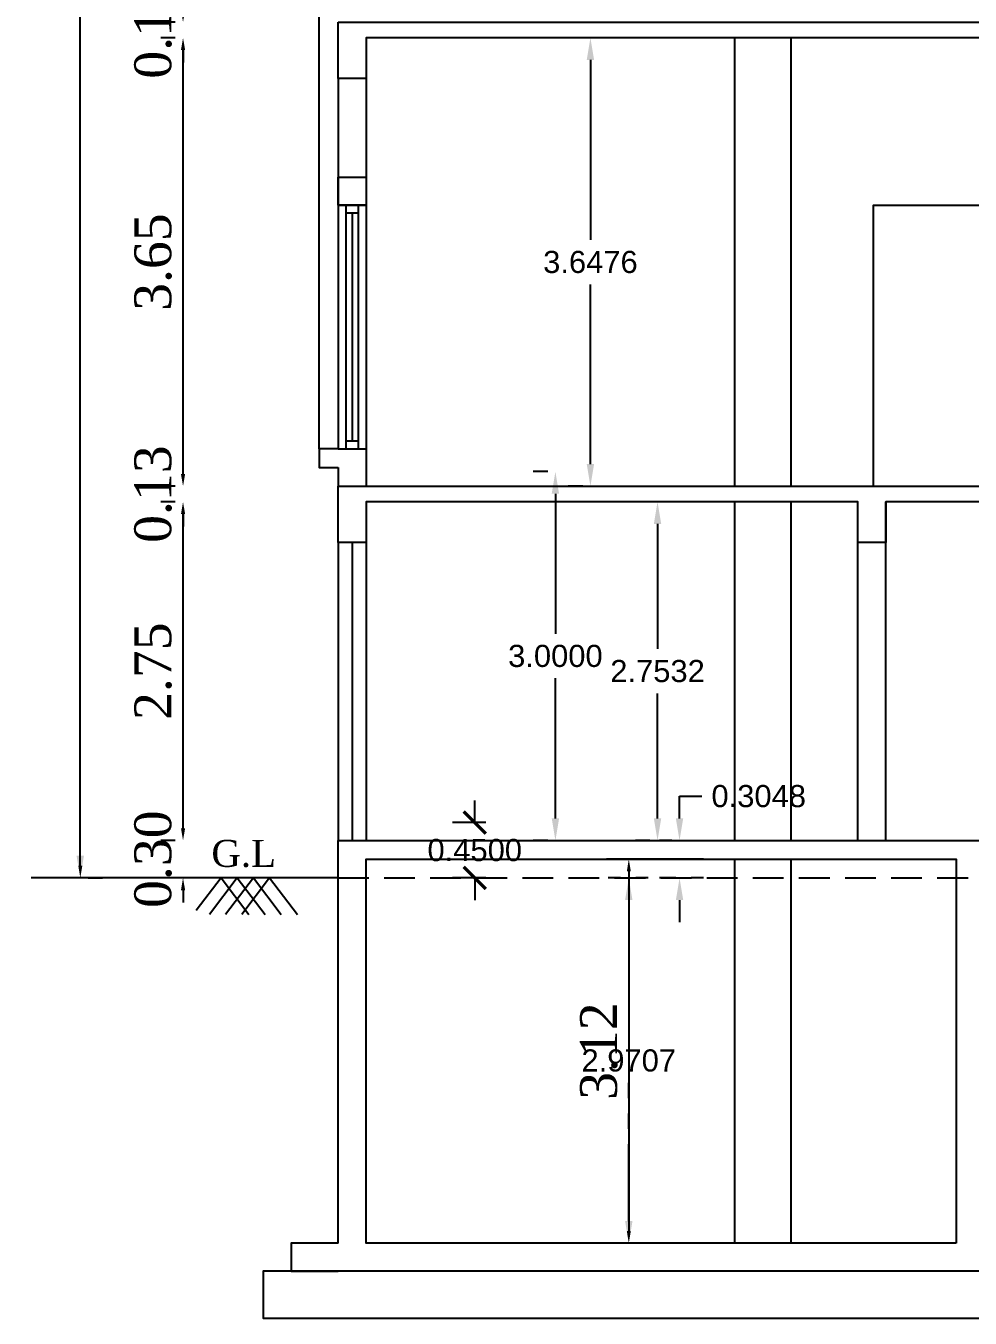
# Model space of a CAD drawing. Header units: metres. Extents: x 3104 to 3209, y 1082 to 1212.
# Drawn here: x 3161.35 to 3169.03, y 1175.86 to 1186.37 of the extents above; entities that cross this region are included whole.
import ezdxf

# ---------------------------------------------------------------- set-up
doc = ezdxf.new("R2010")
doc.units = ezdxf.units.M
for name, pattern in [('DOT2', [0.125, 0, -0.125]), ('HIDDEN', [0.375, 0.25, -0.125]), ('PHANTOM2', [1.25, 0.625, -0.125, 0.125, -0.125, 0.125, -0.125])]:
    doc.linetypes.add(name, pattern=pattern)
doc.layers.get('Defpoints').update_dxf_attribs({"lineweight": 0})
for name, color, linetype in [('BLK_1_BASEMENT_-1_BLDG_FOOTPRINT', 1, 'Continuous'), ('BLK_1_FLR_0_REGULAR_ROOM_1', 2, 'Continuous'), ('BLK_1_FLR_1_REGULAR_ROOM_1', 2, 'Continuous'), ('BLK_1_HT_OF_BLDG', 5, 'Continuous'), ('BLK_1_PLINTH_HEIGHT', 7, 'Continuous')]:
    doc.layers.add(name, color=color, linetype=linetype)
doc.layers.add('ELECTRICAL_ROOM', color=4, linetype='Continuous', lineweight=5)
doc.styles.add('ANAND', font='times.ttf')
doc.styles.get("Standard").update_dxf_attribs({"font": 'arial.ttf'})
doc.styles.add('t15', font='times.ttf')
doc.dimstyles.new('Copy of V1', dxfattribs={"dimtxt": 0.3, "dimasz": 0.1, "dimexe": 0.18, "dimexo": 0.0625, "dimgap": 0.09, "dimtad": 1, "dimzin": 0, "dimdsep": 46, "dimtxsty": 'ANAND', "dimcen": 0.09, "dimadec": 0, "dimazin": 0, "dimtfac": 1, "dimtix": 1, "dimtofl": 0, "dimtmove": 2, "dimatfit": 0, "dimfxl": 0, "dimtolj": 1, "dimtzin": 0, "dimarcsym": 0})
doc.dimstyles.get("Standard").update_dxf_attribs({"dimtxt": 0.18, "dimasz": 0.18, "dimexe": 0.18, "dimexo": 0.0625, "dimgap": 0.09, "dimtad": 0, "dimtih": 1, "dimtoh": 1, "dimdec": 4, "dimzin": 0, "dimdsep": 46, "dimtxsty": 'Standard', "dimcen": 0.09, "dimadec": 0, "dimazin": 0, "dimtfac": 1, "dimtdec": 4, "dimtofl": 0, "dimtmove": 0, "dimatfit": 3, "dimfxl": 0, "dimtolj": 1, "dimtzin": 0, "dimarcsym": 0})
doc.dimstyles.new('STANDARD$0', dxfattribs={"dimtxt": 7, "dimasz": 3, "dimexe": 3, "dimexo": 1, "dimgap": 1.5, "dimtad": 1, "dimdec": 1, "dimzin": 1, "dimdsep": 46, "dimlunit": 4, "dimtxsty": 'Standard', "dimblk": 'OBLIQUE', "dimcen": 0.09375, "dimdle": 1, "dimclrd": 8, "dimclre": 8, "dimclrt": 7, "dimadec": 1, "dimazin": 0, "dimtfac": 1, "dimtdec": 1, "dimtix": 1, "dimtmove": 2, "dimatfit": 3, "dimldrblk": 'ARCHTICK', "dimfxl": 0, "dimfrac": 2, "dimtolj": 1, "dimtzin": 0, "dimarcsym": 0})

# ---------------------------------------------------------------- blocks, each defined once
blk = doc.blocks.new('*D66')
at = {"color": 0, "lineweight": -2}
for p, q in [((3166.857, 1179.596), (3166.07, 1179.596)), ((3166.25, 1179.496), (3166.25, 1176.573)), ((3166.857, 1176.473), (3166.07, 1176.473))]:
    blk.add_line(p, q, dxfattribs=at)
at = {"color": 0}
for points in [[(3166.234, 1179.496), (3166.267, 1179.496), (3166.25, 1179.596)], [(3166.234, 1176.573), (3166.267, 1176.573), (3166.25, 1176.473)]]:
    blk.add_solid(points, dxfattribs=at)
at = {"layer": 'Defpoints', "color": 0}
for p in [(3166.92, 1179.596), (3166.25, 1176.473), (3166.92, 1176.473)]:
    blk.add_point(p, dxfattribs=at)
at = {"color": 0, "insert": (3166.007, 1178.035), "char_height": 0.3, "attachment_point": 5, "rotation": 90, "style": 'ANAND'}
blk.add_mtext('\\A1;3.12', dxfattribs=at)
blk = doc.blocks.new('*D158')
at = {"color": 0, "lineweight": -2}
for p, q in [((3162.624, 1179.848), (3162.624, 1179.948)), ((3162.561, 1179.748), (3162.444, 1179.748)), ((3163.354, 1179.444), (3162.444, 1179.444)), ((3162.624, 1179.344), (3162.624, 1179.244))]:
    blk.add_line(p, q, dxfattribs=at)
at = {"color": 0}
for points in [[(3162.607, 1179.848), (3162.641, 1179.848), (3162.624, 1179.748)], [(3162.607, 1179.344), (3162.641, 1179.344), (3162.624, 1179.444)]]:
    blk.add_solid(points, dxfattribs=at)
at = {"layer": 'Defpoints', "color": 0}
for p in [(3162.624, 1179.748), (3162.624, 1179.748), (3163.417, 1179.444)]:
    blk.add_point(p, dxfattribs=at)
at = {"color": 0, "insert": (3162.381, 1179.596), "char_height": 0.3, "attachment_point": 5, "rotation": 90, "style": 'ANAND'}
blk.add_mtext('\\A1;0.30', dxfattribs=at)
blk = doc.blocks.new('*D67')
at = {"color": 0, "lineweight": -2}
for p, q in [((3162.561, 1182.502), (3162.444, 1182.502)), ((3162.624, 1179.848), (3162.624, 1182.402)), ((3162.561, 1179.748), (3162.444, 1179.748))]:
    blk.add_line(p, q, dxfattribs=at)
at = {"color": 0}
for points in [[(3162.607, 1182.402), (3162.641, 1182.402), (3162.624, 1182.502)], [(3162.607, 1179.848), (3162.641, 1179.848), (3162.624, 1179.748)]]:
    blk.add_solid(points, dxfattribs=at)
at = {"layer": 'Defpoints', "color": 0}
for p in [(3162.624, 1182.502), (3162.624, 1182.502), (3162.624, 1179.748)]:
    blk.add_point(p, dxfattribs=at)
at = {"color": 0, "insert": (3162.381, 1181.125), "char_height": 0.3, "attachment_point": 5, "rotation": 90, "style": 'ANAND'}
blk.add_mtext('\\A1;2.75', dxfattribs=at)
blk = doc.blocks.new('*D68')
at = {"color": 0, "lineweight": -2}
for p, q in [((3162.624, 1182.729), (3162.624, 1182.829)), ((3162.561, 1182.629), (3162.444, 1182.629)), ((3162.561, 1182.502), (3162.444, 1182.502)), ((3162.624, 1182.402), (3162.624, 1182.302))]:
    blk.add_line(p, q, dxfattribs=at)
at = {"color": 0}
for points in [[(3162.607, 1182.729), (3162.641, 1182.729), (3162.624, 1182.629)], [(3162.607, 1182.402), (3162.641, 1182.402), (3162.624, 1182.502)]]:
    blk.add_solid(points, dxfattribs=at)
at = {"layer": 'Defpoints', "color": 0}
for p in [(3162.624, 1182.629), (3162.624, 1182.629), (3162.624, 1182.502)]:
    blk.add_point(p, dxfattribs=at)
at = {"color": 0, "insert": (3162.381, 1182.565), "char_height": 0.3, "attachment_point": 5, "rotation": 90, "style": 'ANAND'}
blk.add_mtext('\\A1;0.13', dxfattribs=at)
blk = doc.blocks.new('*D69')
at = {"color": 0, "lineweight": -2}
for p, q in [((3162.561, 1186.276), (3162.444, 1186.276)), ((3162.624, 1182.729), (3162.624, 1186.176)), ((3162.561, 1182.629), (3162.444, 1182.629))]:
    blk.add_line(p, q, dxfattribs=at)
at = {"color": 0}
for points in [[(3162.607, 1186.176), (3162.641, 1186.176), (3162.624, 1186.276)], [(3162.607, 1182.729), (3162.641, 1182.729), (3162.624, 1182.629)]]:
    blk.add_solid(points, dxfattribs=at)
at = {"layer": 'Defpoints', "color": 0}
for p in [(3162.624, 1186.276), (3162.624, 1186.276), (3162.624, 1182.629)]:
    blk.add_point(p, dxfattribs=at)
at = {"color": 0, "insert": (3162.381, 1184.452), "char_height": 0.3, "attachment_point": 5, "rotation": 90, "style": 'ANAND'}
blk.add_mtext('\\A1;3.65', dxfattribs=at)
blk = doc.blocks.new('*D70')
at = {"color": 0, "lineweight": -2}
for p, q in [((3162.624, 1186.503), (3162.624, 1186.603)), ((3162.561, 1186.403), (3162.444, 1186.403)), ((3162.561, 1186.276), (3162.444, 1186.276)), ((3162.624, 1186.176), (3162.624, 1186.076))]:
    blk.add_line(p, q, dxfattribs=at)
at = {"color": 0}
for points in [[(3162.607, 1186.503), (3162.641, 1186.503), (3162.624, 1186.403)], [(3162.607, 1186.176), (3162.641, 1186.176), (3162.624, 1186.276)]]:
    blk.add_solid(points, dxfattribs=at)
at = {"layer": 'Defpoints', "color": 0}
for p in [(3162.624, 1186.403), (3162.624, 1186.403), (3162.624, 1186.276)]:
    blk.add_point(p, dxfattribs=at)
at = {"color": 0, "insert": (3162.381, 1186.34), "char_height": 0.3, "attachment_point": 5, "rotation": 90, "style": 'ANAND'}
blk.add_mtext('\\A1;0.13', dxfattribs=at)
blk = doc.blocks.new('*D83')
at = {"color": 0, "lineweight": -2}
for p, q in [((3161.964, 1197.528), (3161.608, 1197.528)), ((3161.788, 1179.544), (3161.788, 1197.428)), ((3161.851, 1179.444), (3161.968, 1179.444))]:
    blk.add_line(p, q, dxfattribs=at)
at = {"color": 0}
for points in [[(3161.772, 1197.428), (3161.805, 1197.428), (3161.788, 1197.528)], [(3161.772, 1179.544), (3161.805, 1179.544), (3161.788, 1179.444)]]:
    blk.add_solid(points, dxfattribs=at)
at = {"layer": 'Defpoints', "color": 0}
for p in [(3161.788, 1197.528), (3162.027, 1197.528), (3161.788, 1179.444)]:
    blk.add_point(p, dxfattribs=at)
at = {"color": 0, "insert": (3161.545, 1188.486), "char_height": 0.3, "attachment_point": 5, "rotation": 90, "style": 'ANAND'}
blk.add_mtext('\\A1;18.08', dxfattribs=at)
blk = doc.blocks.new('*D128')
at = {"layer": 'BLK_1_BASEMENT_-1_BLDG_FOOTPRINT', "color": 0, "linetype": 'DOT2', "lineweight": -2}
for p, q in [((3166.857, 1179.444), (3166.07, 1179.444)), ((3166.857, 1176.473), (3166.07, 1176.473))]:
    blk.add_line(p, q, dxfattribs=at)
at = {"layer": 'BLK_1_BASEMENT_-1_BLDG_FOOTPRINT', "color": 0, "linetype": 'PHANTOM2', "lineweight": -2}
for p, q in [((3166.25, 1179.264), (3166.25, 1178.14)), ((3166.25, 1176.653), (3166.25, 1177.776))]:
    blk.add_line(p, q, dxfattribs=at)
at = {"layer": 'BLK_1_BASEMENT_-1_BLDG_FOOTPRINT', "color": 0}
for points in [[(3166.22, 1179.264), (3166.28, 1179.264), (3166.25, 1179.444)], [(3166.22, 1176.653), (3166.28, 1176.653), (3166.25, 1176.473)]]:
    blk.add_solid(points, dxfattribs=at)
at = {"layer": 'Defpoints', "color": 0}
for p in [(3166.92, 1179.444), (3166.25, 1176.473), (3166.92, 1176.473)]:
    blk.add_point(p, dxfattribs=at)
at = {"layer": 'BLK_1_BASEMENT_-1_BLDG_FOOTPRINT', "color": 0, "insert": (3166.25, 1177.958), "char_height": 0.18, "attachment_point": 5}
blk.add_mtext('\\A1;2.9707', dxfattribs=at)
blk = doc.blocks.new('*D168')
at = {"color": 0, "lineweight": -2}
for p, q in [((3162.624, 1179.848), (3162.624, 1179.948)), ((3162.561, 1179.748), (3162.444, 1179.748)), ((3163.354, 1179.444), (3162.444, 1179.444)), ((3162.624, 1179.344), (3162.624, 1179.244))]:
    blk.add_line(p, q, dxfattribs=at)
at = {"color": 0}
for points in [[(3162.607, 1179.848), (3162.641, 1179.848), (3162.624, 1179.748)], [(3162.607, 1179.344), (3162.641, 1179.344), (3162.624, 1179.444)]]:
    blk.add_solid(points, dxfattribs=at)
at = {"layer": 'Defpoints', "color": 0}
for p in [(3162.624, 1179.748), (3162.624, 1179.748), (3163.417, 1179.444)]:
    blk.add_point(p, dxfattribs=at)
at = {"color": 0, "insert": (3162.381, 1179.596), "char_height": 0.3, "attachment_point": 5, "rotation": 90, "style": 'ANAND'}
blk.add_mtext('\\A1;0.30', dxfattribs=at)
blk = doc.blocks.new('*D129')
at = {"color": 0, "lineweight": -2}
for p, q in [((3162.561, 1182.502), (3162.444, 1182.502)), ((3162.624, 1179.848), (3162.624, 1182.402)), ((3162.561, 1179.748), (3162.444, 1179.748))]:
    blk.add_line(p, q, dxfattribs=at)
at = {"color": 0}
for points in [[(3162.607, 1182.402), (3162.641, 1182.402), (3162.624, 1182.502)], [(3162.607, 1179.848), (3162.641, 1179.848), (3162.624, 1179.748)]]:
    blk.add_solid(points, dxfattribs=at)
at = {"layer": 'Defpoints', "color": 0}
for p in [(3162.624, 1182.502), (3162.624, 1182.502), (3162.624, 1179.748)]:
    blk.add_point(p, dxfattribs=at)
at = {"color": 0, "insert": (3162.381, 1181.125), "char_height": 0.3, "attachment_point": 5, "rotation": 90, "style": 'ANAND'}
blk.add_mtext('\\A1;2.75', dxfattribs=at)
blk = doc.blocks.new('*D130')
at = {"color": 0, "lineweight": -2}
for p, q in [((3162.624, 1182.729), (3162.624, 1182.829)), ((3162.561, 1182.629), (3162.444, 1182.629)), ((3162.561, 1182.502), (3162.444, 1182.502)), ((3162.624, 1182.402), (3162.624, 1182.302))]:
    blk.add_line(p, q, dxfattribs=at)
at = {"color": 0}
for points in [[(3162.607, 1182.729), (3162.641, 1182.729), (3162.624, 1182.629)], [(3162.607, 1182.402), (3162.641, 1182.402), (3162.624, 1182.502)]]:
    blk.add_solid(points, dxfattribs=at)
at = {"layer": 'Defpoints', "color": 0}
for p in [(3162.624, 1182.629), (3162.624, 1182.629), (3162.624, 1182.502)]:
    blk.add_point(p, dxfattribs=at)
at = {"color": 0, "insert": (3162.381, 1182.565), "char_height": 0.3, "attachment_point": 5, "rotation": 90, "style": 'ANAND'}
blk.add_mtext('\\A1;0.13', dxfattribs=at)
blk = doc.blocks.new('*D131')
at = {"color": 0, "lineweight": -2}
for p, q in [((3162.561, 1186.276), (3162.444, 1186.276)), ((3162.624, 1182.729), (3162.624, 1186.176)), ((3162.561, 1182.629), (3162.444, 1182.629))]:
    blk.add_line(p, q, dxfattribs=at)
at = {"color": 0}
for points in [[(3162.607, 1186.176), (3162.641, 1186.176), (3162.624, 1186.276)], [(3162.607, 1182.729), (3162.641, 1182.729), (3162.624, 1182.629)]]:
    blk.add_solid(points, dxfattribs=at)
at = {"layer": 'Defpoints', "color": 0}
for p in [(3162.624, 1186.276), (3162.624, 1186.276), (3162.624, 1182.629)]:
    blk.add_point(p, dxfattribs=at)
at = {"color": 0, "insert": (3162.381, 1184.452), "char_height": 0.3, "attachment_point": 5, "rotation": 90, "style": 'ANAND'}
blk.add_mtext('\\A1;3.65', dxfattribs=at)
blk = doc.blocks.new('*D132')
at = {"color": 0, "lineweight": -2}
for p, q in [((3162.624, 1186.503), (3162.624, 1186.603)), ((3162.561, 1186.403), (3162.444, 1186.403)), ((3162.561, 1186.276), (3162.444, 1186.276)), ((3162.624, 1186.176), (3162.624, 1186.076))]:
    blk.add_line(p, q, dxfattribs=at)
at = {"color": 0}
for points in [[(3162.607, 1186.503), (3162.641, 1186.503), (3162.624, 1186.403)], [(3162.607, 1186.176), (3162.641, 1186.176), (3162.624, 1186.276)]]:
    blk.add_solid(points, dxfattribs=at)
at = {"layer": 'Defpoints', "color": 0}
for p in [(3162.624, 1186.403), (3162.624, 1186.403), (3162.624, 1186.276)]:
    blk.add_point(p, dxfattribs=at)
at = {"color": 0, "insert": (3162.381, 1186.34), "char_height": 0.3, "attachment_point": 5, "rotation": 90, "style": 'ANAND'}
blk.add_mtext('\\A1;0.13', dxfattribs=at)
blk = doc.blocks.new('*D139')
at = {"layer": 'BLK_1_HT_OF_BLDG', "color": 0, "lineweight": -2}
for p, q in [((3161.964, 1197.528), (3161.608, 1197.528)), ((3161.788, 1197.348), (3161.788, 1188.668)), ((3161.788, 1179.624), (3161.788, 1188.304)), ((3161.726, 1179.444), (3161.608, 1179.444))]:
    blk.add_line(p, q, dxfattribs=at)
at = {"layer": 'BLK_1_HT_OF_BLDG', "color": 0}
for points in [[(3161.758, 1197.348), (3161.818, 1197.348), (3161.788, 1197.528)], [(3161.758, 1179.624), (3161.818, 1179.624), (3161.788, 1179.444)]]:
    blk.add_solid(points, dxfattribs=at)
at = {"layer": 'Defpoints', "color": 0}
for p in [(3161.788, 1197.528), (3162.027, 1197.528), (3161.788, 1179.444)]:
    blk.add_point(p, dxfattribs=at)
at = {"layer": 'BLK_1_HT_OF_BLDG', "color": 0, "insert": (3161.788, 1188.486), "char_height": 0.18, "attachment_point": 5}
blk.add_mtext('\\A1;18.0848', dxfattribs=at)
blk = doc.blocks.new('*D140')
at = {"layer": 'BLK_1_FLR_0_REGULAR_ROOM_1', "color": 0, "lineweight": -2}
for p, q in [((3165.591, 1182.748), (3165.473, 1182.748)), ((3165.653, 1182.568), (3165.653, 1181.43)), ((3165.653, 1179.928), (3165.653, 1181.067)), ((3165.591, 1179.748), (3165.473, 1179.748))]:
    blk.add_line(p, q, dxfattribs=at)
at = {"layer": 'BLK_1_FLR_0_REGULAR_ROOM_1', "color": 0}
for points in [[(3165.623, 1182.568), (3165.683, 1182.568), (3165.653, 1182.748)], [(3165.623, 1179.928), (3165.683, 1179.928), (3165.653, 1179.748)]]:
    blk.add_solid(points, dxfattribs=at)
at = {"layer": 'Defpoints', "color": 0}
for p in [(3165.653, 1182.748), (3165.653, 1182.748), (3165.653, 1179.748)]:
    blk.add_point(p, dxfattribs=at)
at = {"layer": 'BLK_1_FLR_0_REGULAR_ROOM_1', "color": 0, "insert": (3165.653, 1181.248), "char_height": 0.18, "attachment_point": 5}
blk.add_mtext('\\A1;3.0000', dxfattribs=at)
blk = doc.blocks.new('*D141')
at = {"layer": 'BLK_1_FLR_1_REGULAR_ROOM_1', "color": 0, "lineweight": -2}
for p, q in [((3165.875, 1186.276), (3165.758, 1186.276)), ((3165.938, 1186.096), (3165.938, 1184.634)), ((3165.938, 1182.809), (3165.938, 1184.271)), ((3165.875, 1182.629), (3165.758, 1182.629))]:
    blk.add_line(p, q, dxfattribs=at)
at = {"layer": 'BLK_1_FLR_1_REGULAR_ROOM_1', "color": 0}
for points in [[(3165.908, 1186.096), (3165.968, 1186.096), (3165.938, 1186.276)], [(3165.908, 1182.809), (3165.968, 1182.809), (3165.938, 1182.629)]]:
    blk.add_solid(points, dxfattribs=at)
at = {"layer": 'Defpoints', "color": 0}
for p in [(3165.938, 1186.276), (3165.938, 1186.276), (3165.938, 1182.629)]:
    blk.add_point(p, dxfattribs=at)
at = {"layer": 'BLK_1_FLR_1_REGULAR_ROOM_1', "color": 0, "insert": (3165.938, 1184.452), "char_height": 0.18, "attachment_point": 5}
blk.add_mtext('\\A1;3.6476', dxfattribs=at)
blk = doc.blocks.new('*D143')
at = {"layer": 'BLK_1_BASEMENT_-1_BLDG_FOOTPRINT', "color": 0, "linetype": 'PHANTOM2', "lineweight": -2}
for p, q in [((3166.663, 1179.928), (3166.663, 1180.108)), ((3166.663, 1180.108), (3166.843, 1180.108)), ((3166.663, 1179.264), (3166.663, 1179.084))]:
    blk.add_line(p, q, dxfattribs=at)
at = {"layer": 'BLK_1_BASEMENT_-1_BLDG_FOOTPRINT', "color": 0, "linetype": 'DOT2', "lineweight": -2}
for p, q in [((3166.601, 1179.748), (3166.483, 1179.748)), ((3166.601, 1179.444), (3166.483, 1179.444))]:
    blk.add_line(p, q, dxfattribs=at)
at = {"layer": 'BLK_1_BASEMENT_-1_BLDG_FOOTPRINT', "color": 0}
for points in [[(3166.633, 1179.928), (3166.693, 1179.928), (3166.663, 1179.748)], [(3166.633, 1179.264), (3166.693, 1179.264), (3166.663, 1179.444)]]:
    blk.add_solid(points, dxfattribs=at)
at = {"layer": 'Defpoints', "color": 0}
for p in [(3166.663, 1179.748), (3166.663, 1179.748), (3166.663, 1179.444)]:
    blk.add_point(p, dxfattribs=at)
at = {"layer": 'BLK_1_BASEMENT_-1_BLDG_FOOTPRINT', "color": 0, "insert": (3167.307, 1180.108), "char_height": 0.18, "attachment_point": 5}
blk.add_mtext('\\A1;0.3048', dxfattribs=at)
blk = doc.blocks.new('_ArchTick')
at = {"color": 0, "linetype": 'ByBlock', "const_width": 0.15}
blk.add_lwpolyline([(-0.5, -0.5), (0.5, 0.5)], dxfattribs=at)
blk = doc.blocks.new('*D149')
at = {"layer": 'BLK_1_PLINTH_HEIGHT', "color": 0, "linetype": 'ByBlock', "lineweight": -2}
for p, q in [((3164.997, 1179.894), (3164.997, 1180.074)), ((3165.087, 1179.894), (3164.817, 1179.894)), ((3165.087, 1179.444), (3164.817, 1179.444)), ((3164.997, 1179.444), (3164.997, 1179.264))]:
    blk.add_line(p, q, dxfattribs=at)
at = {"layer": 'Defpoints', "color": 0, "linetype": 'ByBlock'}
for p in [(3164.997, 1179.894), (3165.15, 1179.894), (3165.15, 1179.444)]:
    blk.add_point(p, dxfattribs=at)
at = {"layer": 'BLK_1_PLINTH_HEIGHT', "color": 0, "linetype": 'ByBlock', "lineweight": -2, "xscale": 0.18, "yscale": 0.18, "zscale": 0.18}
for p, rotation in [((3164.997, 1179.894), 270), ((3164.997, 1179.444), 90)]:
    blk.add_blockref('_ArchTick', p, dxfattribs=dict(at, rotation=rotation))
at = {"layer": 'BLK_1_PLINTH_HEIGHT', "color": 0, "linetype": 'ByBlock', "insert": (3164.997, 1179.669), "char_height": 0.18, "attachment_point": 5}
blk.add_mtext('\\A1;0.4500', dxfattribs=at)
blk = doc.blocks.new('*D150')
at = {"layer": 'Defpoints', "color": 0}
for p in [(3166.484, 1182.502), (3166.484, 1182.502), (3166.484, 1179.748)]:
    blk.add_point(p, dxfattribs=at)
at = {"layer": 'ELECTRICAL_ROOM', "color": 0, "lineweight": -2}
for p, q in [((3166.421, 1182.502), (3166.304, 1182.502)), ((3166.484, 1182.322), (3166.484, 1181.307)), ((3166.484, 1179.928), (3166.484, 1180.943)), ((3166.421, 1179.748), (3166.304, 1179.748))]:
    blk.add_line(p, q, dxfattribs=at)
at = {"layer": 'ELECTRICAL_ROOM', "color": 0}
for points in [[(3166.454, 1182.322), (3166.514, 1182.322), (3166.484, 1182.502)], [(3166.454, 1179.928), (3166.514, 1179.928), (3166.484, 1179.748)]]:
    blk.add_solid(points, dxfattribs=at)
at = {"layer": 'ELECTRICAL_ROOM', "color": 0, "insert": (3166.484, 1181.125), "char_height": 0.18, "attachment_point": 5}
blk.add_mtext('\\A1;2.7532', dxfattribs=at)

msp = doc.modelspace()

# ---------------------------------------------------------------- linework, layer by layer
at = {"ltscale": 5}
msp.add_line((3163.73225, 1182.93348), (3163.73225, 1196.10608), dxfattribs=at)
msp.add_line((3163.73225, 1182.93348), (3163.73225, 1196.10608), dxfattribs=at)
for p, q in [((3167.11325, 1182.62868), (3167.11325, 1186.27628)), ((3167.11325, 1182.62868), (3167.11325, 1186.27628)), ((3167.57045, 1182.62868), (3167.57045, 1186.27628)), ((3167.57045, 1182.62868), (3167.57045, 1186.27628)), ((3163.88465, 1185.94608), (3163.88465, 1184.91468)), ((3163.88465, 1185.94608), (3163.88465, 1184.91468)), ((3164.11325, 1185.94608), (3164.11325, 1184.91468)), ((3164.11325, 1185.94608), (3164.11325, 1184.91468)), ((3163.88465, 1185.14328), (3164.11325, 1185.14328)), ((3163.88465, 1185.14328), (3164.11325, 1185.14328)), ((3163.88465, 1185.14328), (3164.11325, 1185.14328)), ((3163.88465, 1185.14328), (3164.11325, 1185.14328)), ((3163.88462, 1184.91468), (3163.88462, 1182.93348)), ((3163.88462, 1184.91468), (3163.88462, 1182.93348)), ((3163.88462, 1184.91468), (3163.88462, 1182.93348)), ((3163.88462, 1184.91468), (3163.88462, 1182.93348)), ((3163.88465, 1184.91468), (3164.11325, 1184.91468)), ((3163.88465, 1184.91468), (3164.11325, 1184.91468)), ((3163.88465, 1184.91468), (3164.11325, 1184.91468)), ((3163.88465, 1184.91468), (3164.11325, 1184.91468)), ((3163.94812, 1184.91468), (3163.94812, 1184.85118)), ((3163.94812, 1184.91468), (3163.94812, 1184.85118)), ((3163.94812, 1184.91468), (3163.94812, 1184.85118)), ((3163.94812, 1184.91468), (3163.94812, 1184.85118)), ((3164.04972, 1184.91468), (3164.04972, 1184.85118)), ((3164.04972, 1184.91468), (3164.04972, 1184.85118)), ((3164.04972, 1184.91468), (3164.04972, 1184.85118)), ((3164.04972, 1184.91468), (3164.04972, 1184.85118)), ((3164.11322, 1184.91468), (3164.11322, 1182.93348)), ((3164.11322, 1184.91468), (3164.11322, 1182.93348)), ((3164.11322, 1184.91468), (3164.11322, 1182.93348)), ((3164.11322, 1184.91468), (3164.11322, 1182.93348)), ((3163.94812, 1184.85118), (3163.94812, 1182.99698)), ((3163.94812, 1184.85118), (3164.04972, 1184.85118)), ((3163.94812, 1184.85118), (3163.94812, 1182.99698)), ((3163.94812, 1184.85118), (3164.04972, 1184.85118)), ((3163.94812, 1184.85118), (3163.94812, 1182.99698)), ((3163.94812, 1184.85118), (3164.04972, 1184.85118)), ((3163.94812, 1184.85118), (3163.94812, 1182.99698)), ((3163.94812, 1184.85118), (3164.04972, 1184.85118)), ((3163.99892, 1184.85118), (3163.99892, 1182.99698)), ((3163.99892, 1184.85118), (3163.99892, 1182.99698)), ((3163.99892, 1184.85118), (3163.99892, 1182.99698)), ((3163.99892, 1184.85118), (3163.99892, 1182.99698)), ((3164.04972, 1184.85118), (3164.04972, 1182.99698)), ((3164.04972, 1184.85118), (3164.04972, 1182.99698)), ((3164.04972, 1184.85118), (3164.04972, 1182.99698)), ((3164.04972, 1184.85118), (3164.04972, 1182.99698)), ((3163.94812, 1182.99698), (3163.94812, 1182.93348)), ((3163.94812, 1182.99698), (3164.04972, 1182.99698)), ((3163.94812, 1182.99698), (3163.94812, 1182.93348)), ((3163.94812, 1182.99698), (3164.04972, 1182.99698)), ((3163.94812, 1182.99698), (3163.94812, 1182.93348)), ((3163.94812, 1182.99698), (3164.04972, 1182.99698)), ((3163.94812, 1182.99698), (3163.94812, 1182.93348)), ((3163.94812, 1182.99698), (3164.04972, 1182.99698)), ((3164.04972, 1182.99698), (3164.04972, 1182.93348)), ((3164.04972, 1182.99698), (3164.04972, 1182.93348)), ((3164.04972, 1182.99698), (3164.04972, 1182.93348)), ((3164.04972, 1182.99698), (3164.04972, 1182.93348)), ((3163.88465, 1182.93348), (3164.11325, 1182.93348)), ((3163.88465, 1182.93348), (3164.11325, 1182.93348)), ((3163.88465, 1182.93348), (3164.11325, 1182.93348)), ((3163.88465, 1182.93348), (3164.11325, 1182.93348)), ((3164.11325, 1182.93348), (3164.11325, 1182.62868)), ((3164.11325, 1182.93348), (3164.11325, 1182.62868)), ((3163.88465, 1182.78108), (3163.88465, 1182.62868)), ((3163.88465, 1182.78108), (3163.88465, 1182.62868)), ((3167.11325, 1179.74848), (3167.11325, 1182.50168)), ((3167.11325, 1179.74848), (3167.11325, 1182.50168)), ((3167.57045, 1179.74848), (3167.57045, 1182.50168)), ((3167.57045, 1179.74848), (3167.57045, 1182.50168)), ((3168.11325, 1179.74848), (3168.11325, 1182.50168)), ((3168.11325, 1179.74848), (3168.11325, 1182.50168)), ((3168.34185, 1179.74848), (3168.34185, 1182.50168)), ((3168.34185, 1179.74848), (3168.34185, 1182.50168)), ((3163.88465, 1182.17148), (3163.88465, 1179.74848)), ((3163.88465, 1182.17148), (3163.88465, 1179.74848)), ((3163.99895, 1182.17148), (3163.99895, 1179.74848)), ((3163.99895, 1182.17148), (3163.99895, 1179.74848)), ((3164.11325, 1182.17148), (3164.11325, 1179.74848)), ((3164.11325, 1182.17148), (3164.11325, 1179.74848)), ((3163.88465, 1179.44368), (3163.88465, 1179.74848)), ((3163.88465, 1179.44368), (3163.88465, 1179.74848)), ((3167.11325, 1176.47294), (3167.11325, 1179.59608)), ((3167.11325, 1176.47294), (3167.11325, 1179.59608)), ((3167.57045, 1176.47294), (3167.57045, 1179.59608)), ((3167.57045, 1176.47294), (3167.57045, 1179.59608)), ((3163.88465, 1179.44368), (3161.38917, 1179.44368)), ((3163.88465, 1179.44368), (3161.38917, 1179.44368)), ((3162.93318, 1179.44368), (3162.73146, 1179.17997)), ((3162.93318, 1179.44368), (3162.73146, 1179.17997)), ((3163.06494, 1179.44368), (3162.83834, 1179.14745)), ((3163.06494, 1179.44368), (3162.83834, 1179.14745)), ((3162.93318, 1179.44368), (3163.15978, 1179.14745)), ((3162.93318, 1179.44368), (3163.15978, 1179.14745)), ((3163.1967, 1179.44368), (3162.9701, 1179.14745)), ((3163.1967, 1179.44368), (3162.9701, 1179.14745)), ((3163.06494, 1179.44368), (3163.29154, 1179.14745)), ((3163.06494, 1179.44368), (3163.29154, 1179.14745)), ((3163.32846, 1179.44368), (3163.10186, 1179.14745)), ((3163.32846, 1179.44368), (3163.10186, 1179.14745)), ((3163.1967, 1179.44368), (3163.4233, 1179.14745)), ((3163.1967, 1179.44368), (3163.4233, 1179.14745)), ((3163.32846, 1179.44368), (3163.55506, 1179.14745)), ((3163.32846, 1179.44368), (3163.55506, 1179.14745))]:
    msp.add_line(p, q)
at = {"linetype": 'HIDDEN'}
msp.add_line((3163.88465, 1179.44368), (3175.67025, 1179.44368), dxfattribs=at)
msp.add_line((3163.88465, 1179.44368), (3175.67025, 1179.44368), dxfattribs=at)
for points in [[(3163.88465, 1186.40328), (3175.67025, 1186.40328), (3175.67025, 1185.94608), (3175.44165, 1185.94608), (3175.44165, 1186.27628), (3167.69465, 1186.27628), (3167.69465, 1186.27628), (3167.46605, 1186.27628), (3167.46605, 1186.27628), (3164.11325, 1186.27628), (3164.11325, 1185.94608), (3163.88465, 1185.94608), (3163.88465, 1186.40328)], [(3163.88465, 1186.40328), (3175.67025, 1186.40328), (3175.67025, 1185.94608), (3175.44165, 1185.94608), (3175.44165, 1186.27628), (3167.69465, 1186.27628), (3167.69465, 1186.27628), (3167.46605, 1186.27628), (3167.46605, 1186.27628), (3164.11325, 1186.27628), (3164.11325, 1185.94608), (3163.88465, 1185.94608), (3163.88465, 1186.40328)], [(3163.88465, 1185.14328), (3164.11325, 1185.14328), (3164.11325, 1184.91468), (3163.88465, 1184.91468)], [(3163.88465, 1185.14328), (3164.11325, 1185.14328), (3164.11325, 1184.91468), (3163.88465, 1184.91468)], [(3163.88465, 1185.14328), (3164.11325, 1185.14328), (3164.11325, 1184.91468), (3163.88465, 1184.91468)], [(3163.88465, 1185.14328), (3164.11325, 1185.14328), (3164.11325, 1184.91468), (3163.88465, 1184.91468)], [(3163.88465, 1182.62868), (3175.67025, 1182.62868), (3175.67025, 1182.17148), (3175.44165, 1182.17148), (3175.44165, 1182.50168), (3168.34185, 1182.50168), (3168.34185, 1182.17148), (3168.11325, 1182.17148), (3168.11325, 1182.50168), (3164.11325, 1182.50168), (3164.11325, 1182.17148), (3163.88465, 1182.17148), (3163.88465, 1182.62868)], [(3163.88465, 1182.62868), (3175.67025, 1182.62868), (3175.67025, 1182.17148), (3175.44165, 1182.17148), (3175.44165, 1182.50168), (3168.34185, 1182.50168), (3168.34185, 1182.17148), (3168.11325, 1182.17148), (3168.11325, 1182.50168), (3164.11325, 1182.50168), (3164.11325, 1182.17148), (3163.88465, 1182.17148), (3163.88465, 1182.62868)], [(3169.14134, 1177.26669), (3169.14134, 1176.47294), (3170.33559, 1176.47294), (3170.33559, 1176.24434), (3163.27505, 1176.24434), (3163.27505, 1175.86334), (3170.5174, 1175.86334), (3171.53975, 1176.88569), (3176.23305, 1176.88569), (3176.23305, 1177.26669)], [(3169.14134, 1177.26669), (3169.14134, 1176.47294), (3170.33559, 1176.47294), (3170.33559, 1176.24434), (3163.27505, 1176.24434), (3163.27505, 1175.86334), (3170.5174, 1175.86334), (3171.53975, 1176.88569), (3176.23305, 1176.88569), (3176.23305, 1177.26669)]]:
    msp.add_lwpolyline(points, close=True)
for points in [[(3168.24075, 1182.62868), (3168.24075, 1184.91468), (3169.42185, 1184.91468), (3169.42185, 1182.62868)], [(3168.24075, 1182.62868), (3168.24075, 1184.91468), (3169.42185, 1184.91468), (3169.42185, 1182.62868)], [(3163.88465, 1182.93348), (3163.73225, 1182.93348), (3163.73225, 1182.78108), (3163.88465, 1182.78108)], [(3163.88465, 1182.93348), (3163.73225, 1182.93348), (3163.73225, 1182.78108), (3163.88465, 1182.78108)], [(3163.88465, 1182.93348), (3163.73225, 1182.93348), (3163.73225, 1182.78108), (3163.88465, 1182.78108)], [(3163.88465, 1182.93348), (3163.73225, 1182.93348), (3163.73225, 1182.78108), (3163.88465, 1182.78108)], [(3163.88465, 1176.47294), (3163.88465, 1179.74848), (3169.14134, 1179.74848), (3169.14134, 1177.49529)], [(3163.88465, 1176.47294), (3163.88465, 1179.74848), (3169.14134, 1179.74848), (3169.14134, 1177.49529)], [(3168.91274, 1176.47294), (3164.11325, 1176.47294), (3164.11325, 1179.59608), (3167.69465, 1179.59608)], [(3168.91274, 1176.47294), (3164.11325, 1176.47294), (3164.11325, 1179.59608), (3167.69465, 1179.59608)], [(3167.69465, 1179.59608), (3168.91274, 1179.59608), (3168.91274, 1176.47294)], [(3167.69465, 1179.59608), (3168.91274, 1179.59608), (3168.91274, 1176.47294)], [(3163.88465, 1176.47294), (3163.50365, 1176.47294), (3163.50365, 1176.24434), (3163.88465, 1176.24434)], [(3163.88465, 1176.47294), (3163.50365, 1176.47294), (3163.50365, 1176.24434), (3163.88465, 1176.24434)], [(3169.72599, 1176.24434), (3163.88465, 1176.24434)], [(3169.72599, 1176.24434), (3163.88465, 1176.24434)]]:
    msp.add_lwpolyline(points)

# ---------------------------------------------------------------- texts
at = {"style": 't15'}
msp.add_text('G.L', height=0.22, dxfattribs=at).set_placement((3162.85452, 1179.53304))
msp.add_text('G.L', height=0.22, dxfattribs=at).set_placement((3162.85452, 1179.53304))

# ---------------------------------------------------------------- dimensions: what is measured, and where the dimension line sits
for base, p1, p2, picture, middle in [((3161.78822, 1197.52848), (3161.78822, 1179.44368), (3162.02656, 1197.52848), '*D83', (3161.54519, 1188.48608)), ((3162.62395, 1186.40328), (3162.62395, 1186.27628), (3162.62395, 1186.40328), '*D70', (3162.38092, 1186.33978)), ((3162.62395, 1186.40328), (3162.62395, 1186.27628), (3162.62395, 1186.40328), '*D132', (3162.38092, 1186.33978)), ((3162.62395, 1186.27628), (3162.62395, 1182.62868), (3162.62395, 1186.27628), '*D69', (3162.38092, 1184.45248)), ((3162.62395, 1186.27628), (3162.62395, 1182.62868), (3162.62395, 1186.27628), '*D131', (3162.38092, 1184.45248)), ((3162.62395, 1182.62868), (3162.62395, 1182.50168), (3162.62395, 1182.62868), '*D68', (3162.38092, 1182.56518)), ((3162.62395, 1182.62868), (3162.62395, 1182.50168), (3162.62395, 1182.62868), '*D130', (3162.38092, 1182.56518)), ((3162.62395, 1182.50168), (3162.62395, 1179.74848), (3162.62395, 1182.50168), '*D67', (3162.38092, 1181.12508)), ((3162.62395, 1182.50168), (3162.62395, 1179.74848), (3162.62395, 1182.50168), '*D129', (3162.38092, 1181.12508)), ((3162.62395, 1179.74848), (3163.41682, 1179.44368), (3162.62395, 1179.74848), '*D158', (3162.38092, 1179.59608)), ((3162.62395, 1179.74848), (3163.41682, 1179.44368), (3162.62395, 1179.74848), '*D168', (3162.38092, 1179.59608)), ((3166.2502, 1176.47294), (3166.91962, 1179.59608), (3166.91962, 1176.47294), '*D66', (3166.00717, 1178.03451))]:
    dim = msp.add_linear_dim(base=base, p1=p1, p2=p2, angle=90, dimstyle='Copy of V1')
    dim.commit()
    dim.dimension.update_dxf_attribs({"geometry": picture, "text_midpoint": middle})
at = {"layer": 'BLK_1_BASEMENT_-1_BLDG_FOOTPRINT', "color": 2}
dim = msp.add_aligned_dim(p1=(3166.66328, 1179.44368), p2=(3166.66328, 1179.74848), distance=0, dimstyle='Standard', override={"dimfxl": 0, "dimarcsym": 2}, dxfattribs=at)
dim.commit()
dim.dimension.update_dxf_attribs({"geometry": '*D143', "text_midpoint": (3167.30709, 1180.10848)})
at = {"layer": 'BLK_1_BASEMENT_-1_BLDG_FOOTPRINT', "color": 1}
dim = msp.add_linear_dim(base=(3166.2502, 1176.47294), p1=(3166.91962, 1179.44368), p2=(3166.91962, 1176.47294), angle=90, dimstyle='Standard', override={"dimfxl": 0, "dimarcsym": 2}, dxfattribs=at)
dim.commit()
dim.dimension.update_dxf_attribs({"geometry": '*D128', "text_midpoint": (3166.2502, 1177.95831)})
at = {"layer": 'BLK_1_FLR_0_REGULAR_ROOM_1', "color": 2}
dim = msp.add_aligned_dim(p1=(3165.65342, 1179.74848), p2=(3165.65342, 1182.74848), distance=0, dimstyle='Standard', dxfattribs=at)
dim.commit()
dim.dimension.update_dxf_attribs({"geometry": '*D140', "text_midpoint": (3165.65342, 1181.24848)})
at = {"layer": 'BLK_1_FLR_1_REGULAR_ROOM_1', "color": 2}
dim = msp.add_aligned_dim(p1=(3165.93784, 1182.62868), p2=(3165.93784, 1186.27628), distance=0, dimstyle='Standard', override={"dimtmove": 1, "dimfxl": 5}, dxfattribs=at)
dim.commit()
dim.dimension.update_dxf_attribs({"geometry": '*D141', "text_midpoint": (3165.93784, 1184.45248)})
at = {"layer": 'BLK_1_HT_OF_BLDG'}
dim = msp.add_linear_dim(base=(3161.78822, 1197.52848), p1=(3161.78822, 1179.44368), p2=(3162.02656, 1197.52848), angle=90, dimstyle='Standard', dxfattribs=at)
dim.commit()
dim.dimension.update_dxf_attribs({"geometry": '*D139', "text_midpoint": (3161.78822, 1188.48608)})
at = {"layer": 'BLK_1_PLINTH_HEIGHT', "linetype": 'ByBlock'}
dim = msp.add_aligned_dim(p1=(3165.14991, 1179.44368), p2=(3165.14991, 1179.89368), distance=0.15296, dimstyle='STANDARD$0', override={"dimtxt": 0.18, "dimasz": 0.18, "dimexe": 0.18, "dimexo": 0.0625, "dimgap": 0.09, "dimtih": 1, "dimtoh": 1, "dimdec": 4, "dimzin": 0, "dimlunit": 2, "dimpost": '', "dimblk": 'ArchTick', "dimcen": 0.09, "dimdle": 0, "dimclrd": 0, "dimclre": 0, "dimclrt": 0, "dimadec": 0, "dimtdec": 4, "dimtix": 0, "dimtofl": 0, "dimtmove": 0, "dimfrac": 0}, dxfattribs=at)
dim.commit()
dim.dimension.update_dxf_attribs({"geometry": '*D149', "text_midpoint": (3164.99696, 1179.66868)})
at = {"layer": 'ELECTRICAL_ROOM'}
dim = msp.add_aligned_dim(p1=(3166.48378, 1179.74848), p2=(3166.48378, 1182.50168), distance=0, dimstyle='Standard', dxfattribs=at)
dim.commit()
dim.dimension.update_dxf_attribs({"geometry": '*D150', "text_midpoint": (3166.48378, 1181.12508)})

doc.saveas('drawing.dxf')
